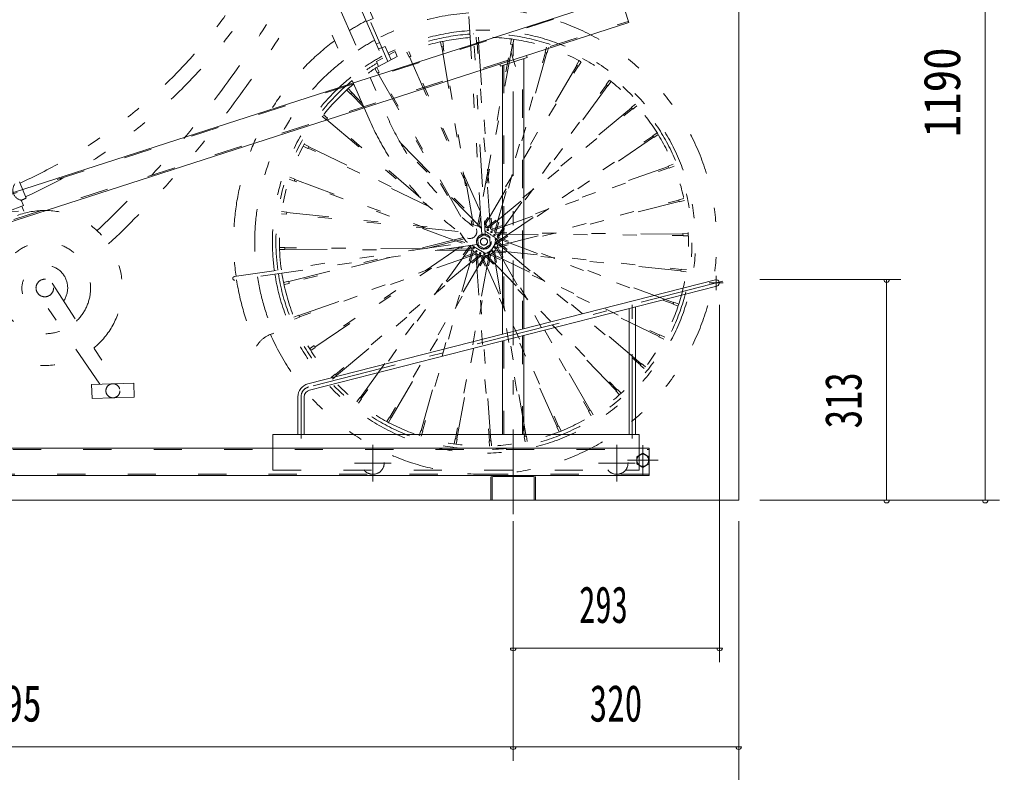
# Model space of a CAD drawing. Units: millimetres, scale not verified. Extents: x -5940 to 5940, y -4200 to 4200.
# Drawn here: x -4123 to -2732, y -2699 to -1631 of the extents above; entities that cross this region are included whole.
import ezdxf
from ezdxf.enums import TextEntityAlignment as Align

# ---------------------------------------------------------------- set-up
doc = ezdxf.new("R2010")
doc.units = ezdxf.units.MM
doc.header["$LTSCALE"] = 10
for name, pattern in [('USER2', [10, 4, -6]), ('USER3', [24, 12, -5, 2, -5]), ('USER4', [25, 6, -5, 2, -5, 2, -5])]:
    doc.linetypes.add(name, pattern=pattern)
for name, color, linetype, lineweight in [('0-2_2-0BOLD', 7, 'Continuous', 18), ('0-3_2-1HIDDEN', 3, 'USER2', 18), ('0-4_2-2CENTER', 3, 'USER3', 18), ('0-6_2-5DIM', 3, 'Continuous', 18), ('0-7_2-6HATCH', 2, 'USER4', 18)]:
    doc.layers.add(name, color=color, linetype=linetype, lineweight=lineweight)
doc.styles.add('ＭＳ ゴシック', font='')
doc.styles.get('ＭＳ ゴシック').set_extended_font_data('MS Gothic')

msp = doc.modelspace()

# ---------------------------------------------------------------- linework, layer by layer
at = {"layer": '0-2_2-0BOLD'}
for p, q in [((-3102.1, -612.81), (-3102.1, -2312.81)), ((-3402.08, -1684.71), (-3403.07, -1681.65)), ((-3437.1, -1696.03), (-3437.1, -2077.4)), ((-3407.1, -2069.74), (-3407.1, -1686.32)), ((-3135.18, -2000.32), (-3713.3, -2147.92)), ((-3711.07, -2156.64), (-3132.95, -2009.04)), ((-3257.6, -2040.86), (-3257.6, -2219.71)), ((-3248.6, -2219.71), (-3248.6, -2038.56)), ((-3407.1, -2219.71), (-3407.1, -2079.03)), ((-3437.1, -2086.69), (-3437.1, -2219.71)), ((-3727.6, -2166.33), (-3727.6, -2219.71)), ((-3718.6, -2219.71), (-3718.6, -2166.33)), ((-3451, -2279.41), (-3393.2, -2279.41)), ((-3453.6, -2312.81), (-3453.6, -2280.41)), ((-3452, -2280.41), (-3452, -2312.81)), ((-3392.2, -2280.41), (-3392.2, -2312.81)), ((-3390.6, -2312.81), (-3390.6, -2280.41)), ((-3102.1, -2312.81), (-5127.1, -2312.81))]:
    msp.add_line(p, q, dxfattribs=at)
for points in [[(-4893.23, -2162.37), (-3258.2, -1634.94), (-3270.02, -1598.3)], [(-3270.02, -1598.3), (-4846.52, -2106.85), (-4841.79, -2121.51), (-4844.65, -2122.43), (-4845.26, -2120.52)], [(-3402.08, -1684.71), (-3440.15, -1697), (-3441.12, -1693.97)], [(-3763.1, -2239.31), (-3763.1, -2219.71), (-3243.1, -2219.71), (-3243.1, -2239.31)], [(-4832.1, -2239.31), (-3229.1, -2239.31), (-3229.1, -2277.81), (-4897.1, -2277.81)]]:
    msp.add_lwpolyline(points, dxfattribs=at)
msp.add_lwpolyline([(-3238.1, -2246.23), (-3246.83, -2251.27), (-3246.83, -2261.35), (-3238.1, -2266.39), (-3229.37, -2261.35), (-3229.37, -2251.27)], close=True, dxfattribs=at)
msp.add_circle((-3238.1, -2256.31), 8.47, dxfattribs=at)
for centre, radius, start, end in [((-3134.06, -2004.68), 4.5, 284.32272, 104.32272), ((-3708.6, -2166.33), 19, 104.32272, 180), ((-3708.6, -2166.33), 10, 104.32272, 180), ((-3451, -2280.41), 2.6, 90, 179.99614), ((-3451, -2280.41), 1, 90, 179.98997), ((-3393.2, -2280.41), 2.6, 0.00386, 90), ((-3393.2, -2280.41), 1, 0.01003, 90)]:
    msp.add_arc(centre, radius, start, end, dxfattribs=at)
at = {"layer": '0-3_2-1HIDDEN'}
for p, q in [((-3269.53, -1599.82), (-4846.03, -2108.37)), ((-4892.2, -2160.36), (-3258.69, -1633.42)), ((-3435.5, -1695.51), (-3435.5, -2076.99)), ((-3408.7, -2070.15), (-3408.7, -1686.84)), ((-3408.7, -2219.71), (-3408.7, -2079.44)), ((-3435.5, -2086.28), (-3435.5, -2219.71)), ((-4832.1, -2240.91), (-3229.1, -2240.91)), ((-3229.1, -2276.21), (-4895.5, -2276.21))]:
    msp.add_line(p, q, dxfattribs=at)
msp.add_lwpolyline([(-3763.1, -2239.31), (-3763.1, -2270.21), (-3243.1, -2270.21), (-3243.1, -2239.31)], dxfattribs=at)
for centre in [(-3621.1, -2260.21), (-3275.1, -2260.21)]:
    msp.add_circle(centre, 16, dxfattribs=at)
at = {"layer": '0-4_2-2CENTER'}
for p, q in [((-3422.1, -2332.81), (-3422.1, -1635.27)), ((-3425.64, -1676.77), (-3419.01, -1697.32)), ((-3134.06, -2014.68), (-3134.06, -1994.68)), ((-3124.38, -2002.2), (-3712.18, -2152.28)), ((-3144.06, -2004.68), (-3124.06, -2004.68)), ((-3253.1, -2225.55), (-3253.1, -2035.07)), ((-3723.1, -2166.33), (-3723.1, -2225.55)), ((-3621.1, -2286.21), (-3621.1, -2234.21)), ((-3275.1, -2286.21), (-3275.1, -2234.21)), ((-3238.1, -2234.75), (-3238.1, -2277.88)), ((-3595.1, -2260.21), (-3647.1, -2260.21)), ((-3249.1, -2260.21), (-3301.1, -2260.21)), ((-3216.53, -2256.31), (-3259.66, -2256.31))]:
    msp.add_line(p, q, dxfattribs=at)
msp.add_arc((-3708.6, -2166.33), 14.5, 104.32315, 180, dxfattribs=at)
at = {"layer": '0-6_2-5DIM'}
for p, q in [((-2752.1, -1122.81), (-2752.1, -2312.81)), ((-3072.1, -1999.81), (-2872.1, -1999.81)), ((-2888.1, -1999.81), (-2896.1, -1999.81)), ((-2892.1, -1999.81), (-2892.1, -2312.81)), ((-3129.1, -2542.81), (-3129.1, -2035.53)), ((-2732.1, -2312.81), (-3072.1, -2312.81)), ((-2888.1, -2312.81), (-2896.1, -2312.81)), ((-2748.1, -2312.81), (-2756.1, -2312.81)), ((-3422.1, -2682.81), (-3422.1, -2342.81)), ((-3102.1, -2342.81), (-3102.1, -2822.81)), ((-3418.1, -2522.81), (-3426.1, -2522.81)), ((-3129.1, -2522.81), (-3422.1, -2522.81)), ((-3125.1, -2522.81), (-3133.1, -2522.81)), ((-4982.1, -2662.81), (-3102.1, -2662.81)), ((-3418.1, -2662.81), (-3426.1, -2662.81)), ((-3098.1, -2662.81), (-3106.1, -2662.81))]:
    msp.add_line(p, q, dxfattribs=at)
for centre in [(-2892.1, -1999.81), (-2892.1, -2312.81), (-2752.1, -2312.81), (-3422.1, -2522.81), (-3129.1, -2522.81), (-3422.1, -2662.81), (-3102.1, -2662.81)]:
    msp.add_arc(centre, 4, 180, 0, dxfattribs=at)
at = {"layer": '0-7_2-6HATCH'}
for p, q in [((-3466.68, -1935.98), (-3488.86, -1558.86)), ((-3483.87, -1558.57), (-3461.68, -1935.68)), ((-3599.77, -1690.2), (-3641.62, -1594.82)), ((-3669.37, -1612.46), (-3600.95, -1768.41)), ((-3626.61, -1772.13), (-3692.27, -1622.5)), ((-3616.06, -1665.51), (-3611.49, -1663.5)), ((-3454.06, -1928.42), (-3473.4, -1663.48)), ((-3471.46, -1655.82), (-3470.9, -1663.4)), ((-3471.4, -1663.42), (-3451.96, -1929.73)), ((-3464.84, -1882.07), (-3425.19, -1665.93)), ((-3423.2, -1666.21), (-3464.35, -1890.46)), ((-3523.29, -1669.69), (-3480.72, -1921.3)), ((-3478.57, -1922), (-3521.33, -1669.28)), ((-3448.62, -1932.74), (-3376.18, -1677.16)), ((-3374.28, -1677.79), (-3447.1, -1934.69)), ((-3376.66, -1677.01), (-3374.62, -1669.8)), ((-3569.44, -1683.88), (-3468.25, -1909.31)), ((-3468.58, -1903.69), (-3567.58, -1683.14)), ((-3331.71, -1695.96), (-3462.66, -1919.19)), ((-3325.71, -1690.67), (-3329.5, -1697.13)), ((-3614.2, -1706.78), (-3500.88, -1906.22)), ((-3496.29, -1910.25), (-3612.5, -1705.72)), ((-3462.45, -1922.78), (-3329.94, -1696.9)), ((-3444.98, -1938.66), (-3289.5, -1723.27)), ((-3289.9, -1722.96), (-3285.51, -1716.89)), ((-3652.71, -1735.9), (-3634.11, -1755.04)), ((-3636.41, -1749.81), (-3651.22, -1734.56)), ((-3287.93, -1724.51), (-3444.22, -1941.01)), ((-3254.14, -1756.14), (-3459.87, -1926.36)), ((-3457.47, -1926.97), (-3252.8, -1757.63)), ((-3246.7, -1753.23), (-3252.46, -1758)), ((-3691.1, -1765.9), (-3685.4, -1770.75)), ((-3686.94, -1772.72), (-3536.78, -1900.5)), ((-3552.98, -1884.09), (-3685.71, -1771.14)), ((-3224.08, -1795.82), (-3217.89, -1791.61)), ((-3582.35, -1805.44), (-3467.4, -1923.75)), ((-3222.76, -1797.94), (-3443.68, -1947.94)), ((-3443.59, -1945.46), (-3223.82, -1796.24)), ((-3713.4, -1813.7), (-3720.14, -1810.43)), ((-3540.65, -1896.74), (-3713.17, -1813.25)), ((-3712.22, -1811.49), (-3544.98, -1892.43)), ((-3467.6, -1926.42), (-3578.17, -1812.61)), ((-3201.83, -1839.23), (-3453.37, -1928.81)), ((-3451.32, -1930.21), (-3201.08, -1841.08)), ((-3193.84, -1839.03), (-3200.9, -1841.55)), ((-4113.26, -1884.33), (-4122.51, -1861.07)), ((-3732.89, -1860.04), (-3740.03, -1857.38)), ((-3494.69, -1948.07), (-3732.74, -1859.56)), ((-3732.12, -1857.66), (-3490.59, -1947.47)), ((-4117.18, -1894.75), (-4120.11, -1887.4)), ((-3186.64, -1889.24), (-3445.54, -1954.63)), ((-3444.61, -1952.33), (-3187.06, -1887.28)), ((-3179.9, -1884.95), (-3187.16, -1886.79)), ((-4503.66, -1915.32), (-4090.34, -1901.85)), ((-4139.01, -1903.44), (-4117.18, -1894.75)), ((-4116.71, -1902.71), (-4119.51, -1895.68)), ((-3743.24, -1904.64), (-3503.36, -1929.11)), ((-3472.53, -1923.98), (-3468.63, -1902.74)), ((-3743.59, -1907.12), (-3751.04, -1906.36)), ((-3500.29, -1931.44), (-3743.52, -1906.62)), ((-3468.14, -1911.13), (-3470.61, -1924.6)), ((-3462.81, -1916.53), (-3458.23, -1926.74)), ((-3468.78, -1925.2), (-3484.48, -1920.07)), ((-3460.65, -1926.23), (-3462.48, -1922.15)), ((-3817.82, -1995.72), (-3474.04, -1945.02)), ((-3492.81, -1940.22), (-3555.88, -1956.15)), ((-3545.25, -1955.53), (-3491.62, -1941.98)), ((-3489.24, -1945.51), (-3497.19, -1933.73)), ((-3457.97, -1965.65), (-3443.39, -1942.93)), ((-3181.09, -1935.19), (-3448.11, -1933.34)), ((-3446.66, -1935.35), (-3181.02, -1937.19)), ((-3194.43, -2032.46), (-3444.71, -1939.4)), ((-3444.03, -1941.78), (-3195.05, -2034.36)), ((-3240.23, -2119.3), (-3443.58, -1946.26)), ((-3181.01, -1937.69), (-3173.52, -1937.74)), ((-3473.31, -1949.97), (-3817.09, -2000.66)), ((-3753.65, -1954.28), (-3746.16, -1954.33)), ((-3549.75, -1956.19), (-3746.14, -1954.83)), ((-3746.07, -1956.83), (-3562.71, -1958.1)), ((-3497.39, -1953.52), (-3704.4, -2094.08)), ((-3703.35, -2095.78), (-3492.84, -1952.85)), ((-3639.24, -2167.51), (-3483.26, -1951.44)), ((-3482.18, -1953.37), (-3637.66, -2168.75)), ((-3552.88, -2214.23), (-3480.07, -1957.33)), ((-3478.54, -1959.28), (-3550.98, -2214.86)), ((-3529.97, -1958.33), (-3479.06, -1958.68)), ((-3480.51, -1956.67), (-3517.01, -1956.42)), ((-3484.96, -1951.69), (-3482.46, -1952.62)), ((-3183.93, -1987.38), (-3449.57, -1960.28)), ((-3403.87, -2222.33), (-3448.42, -1959.05)), ((-3447.91, -1958.44), (-3183.64, -1985.4)), ((-3445.89, -1955.34), (-3314.67, -2186.3)), ((-3312.96, -2185.24), (-3444.87, -1953.08)), ((-3443.77, -1948.73), (-3241.46, -2120.88)), ((-3740.52, -2002.78), (-3612.95, -1970.56)), ((-3593.33, -1967.67), (-3740.11, -2004.74)), ((-3726.08, -2050.94), (-3475.84, -1961.81)), ((-3473.79, -1963.21), (-3725.34, -2052.8)), ((-3469.7, -1965.05), (-3674.37, -2134.39)), ((-3673.03, -2135.88), (-3467.3, -1965.66)), ((-3462.81, -1966), (-3597.22, -2195.12)), ((-3595.46, -2196.06), (-3460.35, -1965.75)), ((-3456.03, -1964.53), (-3503.96, -2225.81)), ((-3501.98, -2226.09), (-3453.8, -1963.45)), ((-3475.2, -1962.29), (-3455.76, -2228.6)), ((-3453.76, -2228.54), (-3473.1, -1963.6)), ((-3359.58, -2208.88), (-3468.93, -1965.28)), ((-3466.51, -1965.8), (-3357.72, -2208.14)), ((-3275.94, -2157.46), (-3462.02, -1965.95)), ((-3459.57, -1965.6), (-3274.45, -2156.12)), ((-3214.94, -2080.53), (-3455.3, -1964.21)), ((-3453.11, -1963.05), (-3214, -2078.77)), ((-3450.15, -1960.83), (-3405.83, -2222.75)), ((-3176.12, -1985.66), (-3183.57, -1984.9)), ((-4076.23, -2005.04), (-3984.75, -2147.49)), ((-3747.27, -2007.07), (-3740.01, -2005.23)), ((-4008.63, -2148.28), (-4097.07, -2018.85)), ((-3188.19, -2037.45), (-3195.2, -2034.84)), ((-3725.15, -2053.26), (-3732.32, -2055.81)), ((-3213.76, -2078.33), (-3207.02, -2081.59)), ((-3704.67, -2093.65), (-3710.96, -2097.93)), ((-3236.07, -2126.13), (-3241.77, -2121.27)), ((-3680.47, -2138.79), (-3674.7, -2134.02)), ((-3268.86, -2161.16), (-3274.08, -2155.79)), ((-3637.27, -2169.06), (-3641.65, -2175.13)), ((-3597.67, -2194.89), (-3601.45, -2201.35)), ((-3311.39, -2193.08), (-3315.09, -2186.57)), ((-3354.19, -2214.78), (-3357.26, -2207.95)), ((-3550.51, -2215.01), (-3552.55, -2222.22)), ((-3406.32, -2222.85), (-3405.07, -2230.23)), ((-3504.46, -2225.74), (-3505.81, -2233.1)), ((-3456.26, -2228.62), (-3455.71, -2236.21))]:
    msp.add_line(p, q, dxfattribs=at)
at = {"layer": '0-7_2-6HATCH', "linetype": 'Continuous'}
msp.add_line((-2864.18, -2312.81), (-2763.34, -2312.81), dxfattribs=at)
at = {"layer": '0-7_2-6HATCH'}
for points in [[(-3637.04, -1592.81), (-3620.97, -1629.44), (-3630.13, -1633.46)], [(-3631.58, -1617.71), (-3636.15, -1619.72), (-3604.2, -1692.55)], [(-3522.09, -1661.79), (-3520.84, -1669.17), (-3523.78, -1669.79), (-3525.05, -1662.29)], [(-3470.9, -1663.4), (-3473.91, -1663.5), (-3474.45, -1656.03)], [(-3424.31, -1658.38), (-3425.68, -1665.86), (-3422.71, -1666.28), (-3421.36, -1658.92)], [(-3595.35, -1687.84), (-3603.66, -1668.88), (-3612.96, -1672.58)], [(-3586.49, -1683.12), (-3589.52, -1676.24), (-3598.37, -1680.95)], [(-3570.24, -1676.01), (-3567.12, -1682.95), (-3569.91, -1684.07), (-3572.97, -1677.24)], [(-3371.73, -1670.62), (-3373.81, -1677.94), (-3376.66, -1677.01)], [(-3607.22, -1685.66), (-3616.07, -1690.38), (-3613.05, -1697.26), (-3586.49, -1683.12)], [(-3329.5, -1697.13), (-3332.15, -1695.72), (-3328.3, -1689.16)], [(-3615.77, -1698.94), (-3612.08, -1705.45), (-3614.62, -1707.04), (-3618.38, -1700.43)], [(-3283.08, -1718.65), (-3287.54, -1724.82), (-3289.9, -1722.96)], [(-3656.15, -1728.77), (-3650.85, -1734.23), (-3653.08, -1736.23), (-3658.3, -1730.86)], [(-3252.46, -1758), (-3254.47, -1755.77), (-3248.61, -1750.92)], [(-3685.4, -1770.75), (-3687.25, -1773.11), (-3693.04, -1768.18)], [(-3216.21, -1794.09), (-3222.5, -1798.37), (-3224.08, -1795.82)], [(-3718.84, -1807.73), (-3711.99, -1811.05), (-3713.4, -1813.7)], [(-3200.9, -1841.55), (-3202.02, -1838.76), (-3194.85, -1836.21)], [(-3738.98, -1854.57), (-3731.96, -1857.18), (-3732.89, -1860.04)], [(-3187.16, -1886.79), (-3186.54, -1889.73), (-3179.16, -1887.86)], [(-3750.74, -1903.37), (-3743.17, -1904.15), (-3743.59, -1907.12)], [(-3173.5, -1934.74), (-3181.11, -1934.69), (-3181.01, -1937.69)], [(-3746.16, -1954.33), (-3746.06, -1957.33), (-3753.67, -1957.28)], [(-3183.57, -1984.9), (-3184, -1987.88), (-3176.43, -1988.65)], [(-3740.01, -2005.23), (-3740.62, -2002.29), (-3748, -2004.16)], [(-3195.2, -2034.84), (-3194.27, -2031.98), (-3187.14, -2034.64)], [(-3733.32, -2052.99), (-3726.27, -2050.48), (-3725.15, -2053.26)], [(-3208.33, -2084.29), (-3215.18, -2080.97), (-3213.76, -2078.33)], [(-3709.28, -2100.41), (-3703.08, -2096.2), (-3704.67, -2093.65)], [(-3241.77, -2121.27), (-3239.92, -2118.91), (-3234.12, -2123.84)], [(-3674.7, -2134.02), (-3672.69, -2136.25), (-3678.56, -2141.1)], [(-3644.08, -2173.38), (-3639.63, -2167.21), (-3637.27, -2169.06)], [(-3274.08, -2155.79), (-3276.32, -2157.79), (-3271.02, -2163.25)], [(-3598.87, -2202.86), (-3595.02, -2196.3), (-3597.67, -2194.89)], [(-3315.09, -2186.57), (-3312.54, -2184.98), (-3308.78, -2191.6)], [(-3357.26, -2207.95), (-3360.05, -2209.07), (-3356.93, -2216.01)], [(-3555.43, -2221.4), (-3553.36, -2214.08), (-3550.51, -2215.01)], [(-3402.11, -2229.73), (-3403.38, -2222.23), (-3406.32, -2222.85)], [(-3502.86, -2233.64), (-3501.49, -2226.16), (-3504.46, -2225.74)], [(-3452.71, -2235.99), (-3453.26, -2228.52), (-3456.26, -2228.62)]]:
    msp.add_lwpolyline(points, dxfattribs=at)
for points in [[(-3463.91, -1936.2), (-3455.25, -1940.83), (-3454.93, -1950.63), (-3463.26, -1955.82), (-3471.92, -1951.2), (-3472.24, -1941.39)], [(-4020.41, -2148.67), (-4019.75, -2168.66), (-3959.78, -2166.68), (-3960.44, -2146.69)]]:
    msp.add_lwpolyline(points, close=True, dxfattribs=at)
for centre, radius in [((-3458.14, -1929.38), 1), ((-3452.78, -1932.24), 1), ((-3463.58, -1946.01), 10.5), ((-3463.58, -1946.01), 5), ((-3448.72, -1936.76), 1), ((-3446.46, -1942.41), 1), ((-3478.44, -1955.26), 1), ((-3474.38, -1959.78), 1), ((-3451.9, -1959.04), 1), ((-3448.15, -1954.26), 1), ((-3446.26, -1948.48), 1), ((-3469.02, -1962.64), 1), ((-3463.01, -1963.5), 1), ((-3457.06, -1962.25), 1), ((-4086.75, -2011.79), 12.5), ((-3990.09, -2157.68), 10)]:
    msp.add_circle(centre, radius, dxfattribs=at)
for centre, radius, start, end in [((-4428.48, -1190.03), 739.5, 294.50319, 336.01266), ((-4428.48, -1190.03), 760.5, 294.42567, 334.58789), ((-5031.89, -847.01), 1487.5, 313.24948, 331.53618), ((-5031.89, -847.01), 1512.5, 313.21466, 330.80399), ((-3463.58, -1946.01), 330.2, 203.49113, 90.20499), ((-3463.58, -1946.01), 325.2, 93.80701, 117.5567), ((-3463.58, -1946.01), 355.2, 118.03815, 122.50461), ((-3463.58, -1946.01), 300.2, 188.86513, 92.88939), ((-3463.58, -1946.01), 295.2, 188.87315, 92.88126), ((-3463.58, -1946.01), 300.2, 93.8437, 116.9229), ((-3463.58, -1946.01), 295.2, 93.85172, 115.03505), ((-3463.58, -1946.01), 355.2, 126.61177, 187.9846), ((-3463.58, -1946.01), 290.2, 188.88147, 92.87285), ((-3463.58, -1946.01), 325.2, 118.44014, 123.32516), ((-3463.58, -1946.01), 290.2, 93.86003, 115.05817), ((-3463.58, -1946.01), 325.2, 127.82748, 187.94748), ((-3463.58, -1946.01), 300.2, 118.83669, 124.13614), ((-3463.58, -1946.01), 295.2, 120.87648, 124.31503), ((-3463.58, -1946.01), 290.2, 121.00092, 124.50023), ((-3463.58, -1946.01), 300.2, 129.03252, 187.91081), ((-3463.58, -1946.01), 295.2, 129.29887, 187.90266), ((-3463.58, -1946.01), 290.2, 129.57478, 187.89426), ((-3260.32, -1611.41), 400, 203.69095, 235.48442), ((-3234.66, -1607.68), 400, 203.69095, 233.18362), ((-4117.05, -1872.71), 15, 145.19379, 258.20569), ((-4428.48, -1190.03), 762.5, 293.85445, 294.41852), ((-4086.75, -2011.79), 110, 309.23352, 297.82063), ((-3483.66, -1931.56), 10, 250.67888, 21.43312), ((-3463.58, -1946.01), 20, 195.56778, 86.18483), ((-3234.66, -1607.68), 395, 233.37833, 233.93239), ((-3234.66, -1607.68), 395, 234.8652, 237.38199), ((-3260.32, -1611.41), 405, 235.58122, 235.94492), ((-3467.31, -1943.62), 20, 286.35948, 9.2993), ((-4086.75, -2011.79), 65, 313.79623, 293.25832), ((-3260.32, -1611.41), 405, 237.00383, 240.18654), ((-4086.75, -2011.79), 32.5, 325.32797, 271.88892), ((-3817.46, -1998.19), 2.5, 98.39098, 278.39096), ((-3463.58, -1946.01), 355.2, 188.79115, 204.69901), ((-3463.58, -1946.01), 325.2, 188.82843, 203.58165), ((-3751.93, -2114.92), 40, 104.02733, 149.19612)]:
    msp.add_arc(centre, radius, start, end, dxfattribs=at)

# ---------------------------------------------------------------- texts
at = {"layer": '0-6_2-5DIM', "color": 7, "style": 'ＭＳ ゴシック'}
for s, width, p in [('1190', 0.9, (-2772.1, -1797.95)), ('313', 0.75, (-2912.1, -2211.11))]:
    msp.add_text(s, height=52.1, rotation=90, dxfattribs=dict(at, width=width)).set_placement(p, align=Align.BOTTOM_LEFT)
for s, width, p in [('293', 0.65, (-3328.5, -2502.81)), ('1395', 0.75, (-4197.67, -2642.81)), ('320', 0.7, (-3313.45, -2642.81))]:
    msp.add_text(s, height=52.1, dxfattribs=dict(at, width=width)).set_placement(p, align=Align.BOTTOM_LEFT)

doc.saveas('drawing.dxf')
